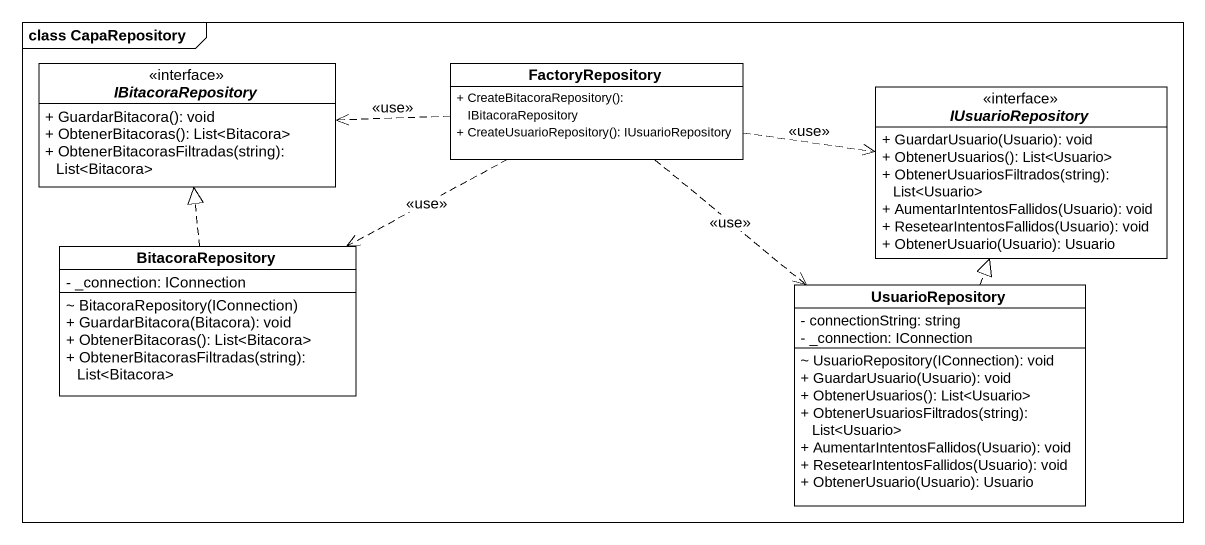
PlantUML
@startuml
mainframe class CapaRepository
hide circle
hide empty members
skinparam classAttributeIconSize 0
interface IBitacoraRepository {
  + GuardarBitacora(): void
  + ObtenerBitacoras(): List<Bitacora>
  + ObtenerBitacorasFiltradas(string): List<Bitacora>
}
class FactoryRepository {
  + CreateBitacoraRepository(): IBitacoraRepository
  + CreateUsuarioRepository(): IUsuarioRepository
}
interface IUsuarioRepository {
  + GuardarUsuario(Usuario): void
  + ObtenerUsuarios(): List<Usuario>
  + ObtenerUsuariosFiltrados(string): List<Usuario>
  + AumentarIntentosFallidos(Usuario): void
  + ResetearIntentosFallidos(Usuario): void
  + ObtenerUsuario(Usuario): Usuario
}
class BitacoraRepository {
  - _connection: IConnection
  ~ BitacoraRepository(IConnection)
  + GuardarBitacora(Bitacora): void
  + ObtenerBitacoras(): List<Bitacora>
  + ObtenerBitacorasFiltradas(string): List<Bitacora>
}
class UsuarioRepository {
  - connectionString: string
  - _connection: IConnection
  ~ UsuarioRepository(IConnection): void
  + GuardarUsuario(Usuario): void
  + ObtenerUsuarios(): List<Usuario>
  + ObtenerUsuariosFiltrados(string): List<Usuario>
  + AumentarIntentosFallidos(Usuario): void
  + ResetearIntentosFallidos(Usuario): void
  + ObtenerUsuario(Usuario): Usuario
}
FactoryRepository .left.> IBitacoraRepository : <<use>>
FactoryRepository .right.> IUsuarioRepository : <<use>>
FactoryRepository .left.> BitacoraRepository : <<use>>
FactoryRepository ..> UsuarioRepository : <<use>>
BitacoraRepository .up.|> IBitacoraRepository
UsuarioRepository .up.|> IUsuarioRepository
@enduml
